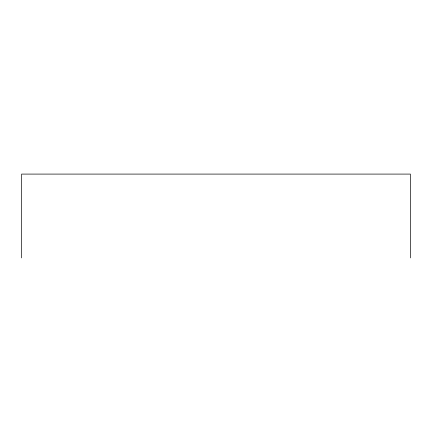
<?xml version="1.0" encoding="UTF-8"?>
<svg xmlns="http://www.w3.org/2000/svg" width="432" height="432" viewBox="0 0 432 432"><rect width="100%" height="100%" fill="white"/><g stroke="black" fill="none" stroke-linecap="round" stroke-linejoin="round"><path stroke-width="0.65" d="M410.4 257.909L410.4 174.091L21.6 174.091L21.6 257.909"/></g></svg>
